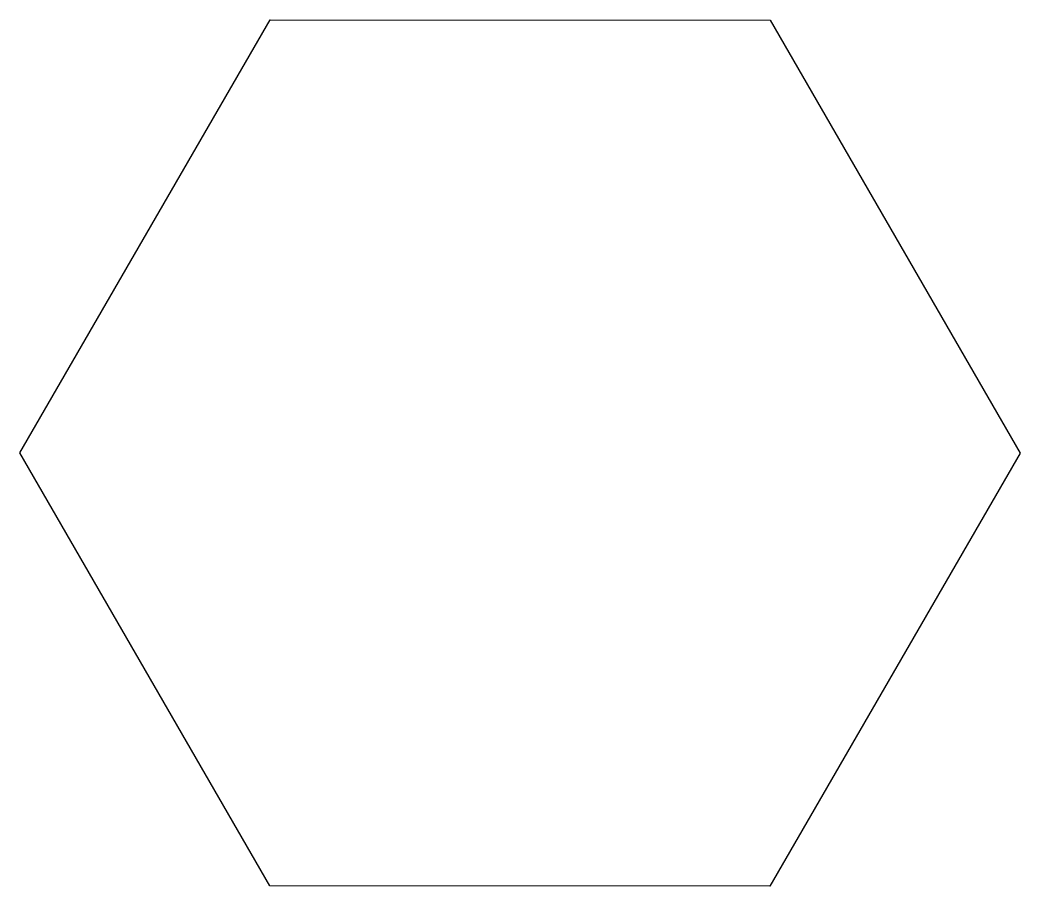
# Model space of a CAD drawing. Extents: x 0 to 6.93, y 0 to 6.
import ezdxf

# ---------------------------------------------------------------- set-up
doc = ezdxf.new("R2010")
doc.units = 0
doc.layers.add('Layer_1', color=7, linetype='CONTINUOUS')

msp = doc.modelspace()

# ---------------------------------------------------------------- linework, layer by layer
at = {"layer": 'Layer_1', "color": 7}
msp.add_lwpolyline([(5.195927, 0), (1.731901, 0.000132), (0.000001, 3.000132), (1.732127, 6.000002), (5.196154, 5.999871), (6.928054, 2.999871), (5.195927, 0)], close=True, dxfattribs=at)

doc.saveas('drawing.dxf')
